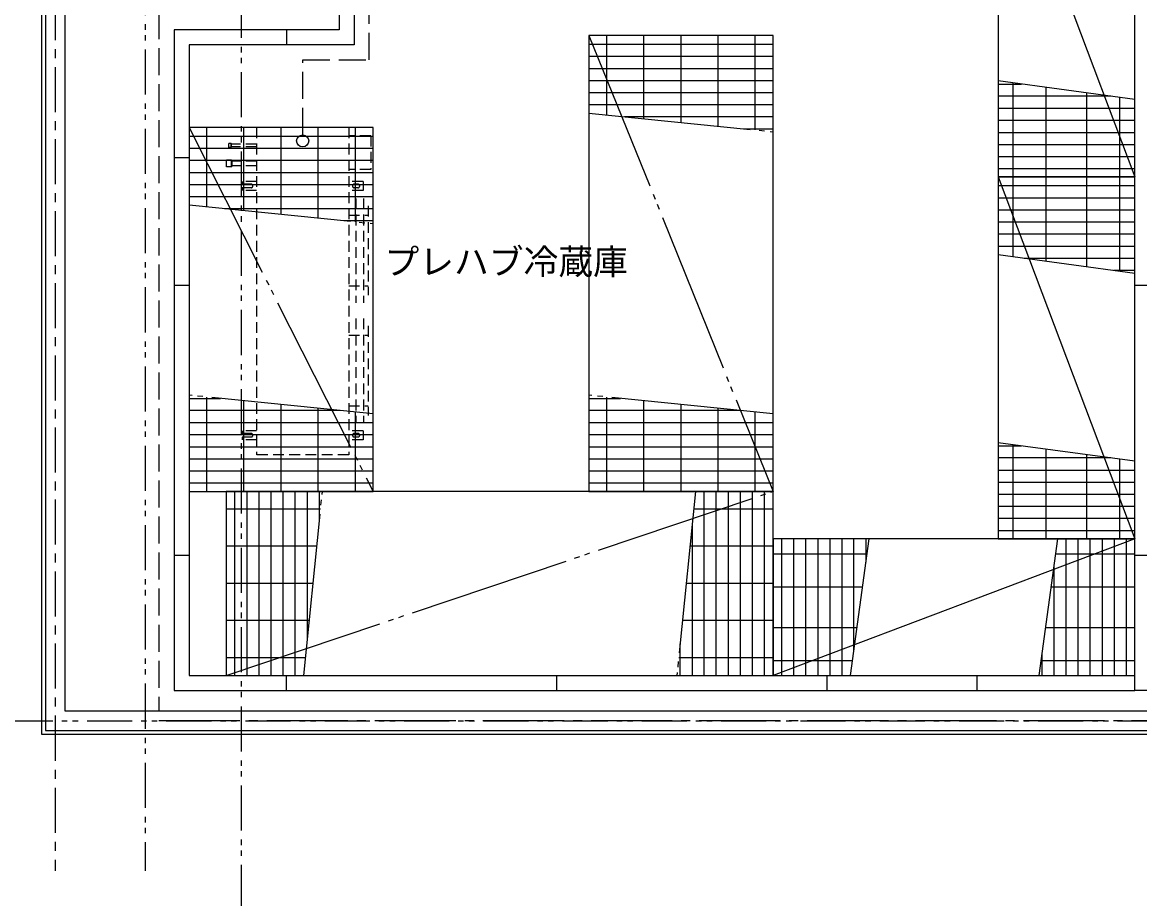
# Model space of a CAD drawing. Units: millimetres at full size. Extents: x -12803 to 120774, y -9413 to 101127.
# Drawn here: x 84545 to 88266, y 8204 to 11122 of the extents above; entities that cross this region are included whole.
import ezdxf
from ezdxf.enums import TextEntityAlignment as Align

# ---------------------------------------------------------------- set-up
doc = ezdxf.new("R2010")
doc.units = ezdxf.units.MM
doc.header["$LTSCALE"] = 30
for name, pattern in [('CHAIN1', [8, 5, -1, 1, -1]), ('CHAIN2', [12, 9, -1, 1, -1]), ('DASHED1', [1.8, 1.2, -0.6]), ('DASHED3', [4, 3, -1]), ('DOUBLE_CHAIN1', [8.8, 5, -1, 0.6, -0.6, 0.6, -1]), ('LONG_DOUBLE_CHAIN', [21.8, 18, -1, 0.6, -0.6, 0.6, -1])]:
    doc.linetypes.add(name, pattern=pattern)
doc.layers.add('0-0_NoName', color=7, linetype='Continuous')
doc.layers.add('2-E_AIHO12-部屋名', color=7, linetype='Continuous')
for name, color, linetype, lineweight in [('0-4_AIHO33-厨房機器隠れ線', 7, 'DASHED1', 15), ('0-5_AIHO47-厨房機器アウトライン', 7, 'Continuous', 15), ('0-6_AIHO30-厨房機器LL', 7, 'Continuous', 15), ('0-E_AIHO48-厨房機器既設品', 7, 'Continuous', 15), ('1-1_AIHO20-排水溝', 7, 'Continuous', 15), ('2-0_通芯', 7, 'DOUBLE_CHAIN1', 15), ('2-2_間仕切り芯', 7, 'DOUBLE_CHAIN1', 15), ('2-3_間仕切り', 7, 'Continuous', 15), ('2-C_厨房', 7, 'DASHED3', 15), ('3-2_AIHO08-壁芯', 7, 'CHAIN2', 15), ('3-3_AIHO30-厨房機器', 7, 'Continuous', 15), ('3-5_AIHO57-排水立上げ', 7, 'Continuous', 15), ('3-7_AIHO32-厨房機器補助線', 7, 'LONG_DOUBLE_CHAIN', 15)]:
    doc.layers.add(name, color=color, linetype=linetype, lineweight=lineweight)
doc.styles.add('ＭＳ ゴシック', font='')
doc.styles.get('ＭＳ ゴシック').set_extended_font_data('MS Gothic')

# ---------------------------------------------------------------- blocks, each defined once
blk = doc.blocks.new('グループ部品-732')
at = {"layer": '0-4_AIHO33-厨房機器隠れ線'}
for p, q in [((85325.36, 10772.41), (85325.36, 9682.41)), ((85632.36, 10772.41), (85325.36, 10772.41)), ((85325.36, 10772.41), (85325.36, 9682.41)), ((85632.36, 10772.41), (85325.36, 10772.41)), ((85632.36, 10772.41), (85632.36, 9682.41)), ((85632.36, 10772.41), (85632.36, 9682.41)), ((85240.36, 10719.17), (85233.36, 10719.17)), ((85233.36, 10705.65), (85233.36, 10719.17)), ((85242.36, 10717.17), (85240.36, 10719.17)), ((85240.36, 10705.65), (85240.36, 10719.17)), ((85242.36, 10707.65), (85242.36, 10717.17)), ((85325.36, 10717.17), (85242.36, 10717.17)), ((85705.36, 10744.91), (85632.36, 10744.91)), ((85705.36, 10744.91), (85705.36, 10631.91)), ((85240.36, 10705.65), (85233.36, 10705.65)), ((85240.36, 10705.65), (85242.36, 10707.65)), ((85325.36, 10707.65), (85242.36, 10707.65)), ((85241.36, 10663.35), (85225.36, 10663.35)), ((85225.36, 10641.47), (85225.36, 10663.35)), ((85241.36, 10663.35), (85244.36, 10660.35)), ((85241.36, 10641.47), (85241.36, 10663.35)), ((85241.36, 10641.47), (85244.36, 10644.47)), ((85244.36, 10644.47), (85244.36, 10660.35)), ((85325.36, 10660.35), (85244.36, 10660.35)), ((85325.36, 10644.47), (85244.36, 10644.47)), ((85241.36, 10641.47), (85225.36, 10641.47)), ((85705.36, 10631.91), (85632.36, 10631.91)), ((85277.86, 10592.41), (85277.86, 10583.41)), ((85325.36, 10592.41), (85277.86, 10592.41)), ((85306.86, 10583.41), (85277.86, 10583.41)), ((85277.86, 10571.41), (85277.86, 10562.41)), ((85306.86, 10571.41), (85277.86, 10571.41)), ((85679.86, 10592.41), (85632.36, 10592.41)), ((85662.86, 10583.41), (85650.86, 10583.41)), ((85662.86, 10571.41), (85650.86, 10571.41)), ((85679.86, 10592.41), (85679.86, 10562.41)), ((85325.36, 10562.41), (85277.86, 10562.41)), ((85679.86, 10562.41), (85632.36, 10562.41)), ((85655.86, 10536.06), (85655.86, 10188.76)), ((85681.86, 10536.06), (85681.86, 10188.76)), ((85697.16, 10511.41), (85697.16, 10213.41)), ((85632.36, 10480.12), (85697.16, 10480.12)), ((85632.36, 10244.7), (85697.16, 10244.7)), ((85655.86, 10136.06), (85655.86, 9788.76)), ((85681.86, 10136.06), (85681.86, 9788.76)), ((85697.16, 10111.41), (85697.16, 9813.41)), ((85632.36, 10080.12), (85697.16, 10080.12)), ((85632.36, 9844.7), (85697.16, 9844.7)), ((85277.86, 9762.41), (85277.86, 9753.41)), ((85325.36, 9762.41), (85277.86, 9762.41)), ((85306.86, 9753.41), (85277.86, 9753.41)), ((85679.86, 9762.41), (85632.36, 9762.41)), ((85662.86, 9753.41), (85650.86, 9753.41)), ((85277.86, 9741.41), (85277.86, 9732.41)), ((85306.86, 9741.41), (85277.86, 9741.41)), ((85325.36, 9732.41), (85277.86, 9732.41)), ((85662.86, 9741.41), (85650.86, 9741.41)), ((85632.36, 9682.41), (85325.36, 9682.41)), ((85632.36, 9682.41), (85325.36, 9682.41))]:
    blk.add_line(p, q, dxfattribs=at)
blk.add_lwpolyline([(85679.86, 9762.41), (85679.86, 9732.41), (85632.36, 9732.41)], dxfattribs=at)
for centre, start, end in [((85306.86, 10577.41), 270, 90), ((85650.86, 10577.41), 90, 270), ((85662.86, 10577.41), 270, 90), ((85306.86, 9747.41), 270, 90), ((85650.86, 9747.41), 90, 270), ((85662.86, 9747.41), 270, 90)]:
    blk.add_arc(centre, 6, start, end, dxfattribs=at)
at = {"layer": '0-5_AIHO47-厨房機器アウトライン'}
for p, q in [((86432.36, 11078.41), (86432.36, 9560.41)), ((87045.36, 11078.41), (86432.36, 11078.41)), ((87045.36, 9560.41), (87045.36, 11078.41)), ((85100.36, 10772.41), (85100.36, 9560.41)), ((85713.36, 10772.41), (85100.36, 10772.41)), ((85713.36, 9560.41), (85713.36, 10772.41)), ((85100.36, 9560.41), (85713.36, 9560.41)), ((85224.36, 9560.41), (85224.36, 8947.41)), ((87045.36, 9560.41), (85224.36, 9560.41)), ((86432.36, 9560.41), (87045.36, 9560.41)), ((87045.36, 8947.41), (87045.36, 9560.41)), ((85224.36, 8947.41), (87045.36, 8947.41))]:
    blk.add_line(p, q, dxfattribs=at)
at = {"layer": '0-6_AIHO30-厨房機器LL'}
for p, q in [((86491.36, 10814.26), (86491.36, 11078.41)), ((86615.11, 10801.76), (86615.11, 11078.41)), ((86738.86, 10789.26), (86738.86, 11078.41)), ((86862.61, 10776.76), (86862.61, 11078.41)), ((86986.36, 10764.26), (86986.36, 11078.41)), ((86432.36, 11049.48), (87045.36, 11049.48)), ((86432.36, 11009.28), (87045.36, 11009.28)), ((86432.36, 10969.08), (87045.36, 10969.08)), ((86432.36, 10928.88), (87045.36, 10928.88)), ((86432.36, 10888.68), (87045.36, 10888.68)), ((86432.36, 10848.48), (87045.36, 10848.48)), ((86550.53, 10808.28), (87045.36, 10808.28)), ((85159.36, 10508.26), (85159.36, 10772.41)), ((85283.11, 10495.76), (85283.11, 10772.41)), ((85406.86, 10483.26), (85406.86, 10772.41)), ((85530.61, 10470.76), (85530.61, 10772.41)), ((85654.36, 10458.26), (85654.36, 10772.41)), ((86948.51, 10768.08), (87045.36, 10768.08)), ((85100.36, 10743.48), (85713.36, 10743.48)), ((85100.36, 10703.28), (85713.36, 10703.28)), ((85100.36, 10663.08), (85713.36, 10663.08)), ((85100.36, 10622.88), (85713.36, 10622.88)), ((85100.36, 10582.68), (85713.36, 10582.68)), ((85100.36, 10542.48), (85713.36, 10542.48)), ((85218.53, 10502.28), (85713.36, 10502.28)), ((85616.51, 10462.08), (85713.36, 10462.08)), ((85100.36, 9869.88), (85205.66, 9869.88)), ((85159.36, 9560.41), (85159.36, 9874.56)), ((85283.11, 9560.41), (85283.11, 9862.06)), ((86432.36, 9869.88), (86537.66, 9869.88)), ((86491.36, 9560.41), (86491.36, 9874.56)), ((86615.11, 9560.41), (86615.11, 9862.06)), ((85603.64, 9829.68), (85100.36, 9829.68)), ((85406.86, 9560.41), (85406.86, 9849.56)), ((85530.61, 9560.41), (85530.61, 9837.06)), ((85654.36, 9560.41), (85654.36, 9824.56)), ((86935.64, 9829.68), (86432.36, 9829.68)), ((86738.86, 9560.41), (86738.86, 9849.56)), ((86862.61, 9560.41), (86862.61, 9837.06)), ((86986.36, 9560.41), (86986.36, 9824.56)), ((85100.36, 9789.48), (85713.36, 9789.48)), ((86432.36, 9789.48), (87045.36, 9789.48)), ((85100.36, 9749.28), (85713.36, 9749.28)), ((86432.36, 9749.28), (87045.36, 9749.28)), ((85100.36, 9709.08), (85713.36, 9709.08)), ((86432.36, 9709.08), (87045.36, 9709.08)), ((85100.36, 9668.88), (85713.36, 9668.88)), ((86432.36, 9668.88), (87045.36, 9668.88)), ((85100.36, 9628.68), (85713.36, 9628.68)), ((86432.36, 9628.68), (87045.36, 9628.68)), ((85100.36, 9588.48), (85713.36, 9588.48)), ((86432.36, 9588.48), (87045.36, 9588.48)), ((85253.28, 8947.41), (85253.28, 9560.41)), ((85293.48, 8947.41), (85293.48, 9560.41)), ((85333.68, 8947.41), (85333.68, 9560.41)), ((85373.88, 8947.41), (85373.88, 9560.41)), ((85414.08, 8947.41), (85414.08, 9560.41)), ((85454.28, 8947.41), (85454.28, 9560.41)), ((85494.48, 9065.58), (85494.48, 9560.41)), ((85534.68, 9463.57), (85534.68, 9560.41)), ((86816.28, 8947.41), (86816.28, 9560.41)), ((86856.48, 8947.41), (86856.48, 9560.41)), ((86896.68, 8947.41), (86896.68, 9560.41)), ((86936.88, 8947.41), (86936.88, 9560.41)), ((86977.08, 8947.41), (86977.08, 9560.41)), ((87017.28, 8947.41), (87017.28, 9560.41)), ((85538.51, 9501.41), (85224.36, 9501.41)), ((87045.36, 9501.41), (86781.21, 9501.41)), ((86776.08, 9450.7), (86776.08, 8947.41)), ((85526.01, 9377.66), (85224.36, 9377.66)), ((87045.36, 9377.66), (86768.71, 9377.66)), ((85513.51, 9253.91), (85224.36, 9253.91)), ((87045.36, 9253.91), (86756.21, 9253.91)), ((85501.01, 9130.16), (85224.36, 9130.16)), ((87045.36, 9130.16), (86743.71, 9130.16)), ((86735.88, 8947.41), (86735.88, 9052.71)), ((85488.51, 9006.41), (85224.36, 9006.41)), ((87045.36, 9006.41), (86731.21, 9006.41))]:
    blk.add_line(p, q, dxfattribs=at)
at = {"layer": '0-E_AIHO48-厨房機器既設品'}
for p, q in [((87795.36, 11812.41), (87795.36, 10607.41)), ((87795.36, 11812.41), (88250.36, 10607.41)), ((88250.36, 10607.41), (88250.36, 11812.41)), ((88250.36, 10607.41), (88250.36, 11812.41)), ((88250.36, 10865.6), (87795.36, 10927.52)), ((87795.36, 10916.88), (87872.66, 10916.88)), ((87845.36, 10607.41), (87845.36, 10920.64)), ((87955.36, 10607.41), (87955.36, 10905.5)), ((88169.82, 10876.68), (87795.36, 10876.68)), ((88090.36, 10607.41), (88090.36, 10887.62)), ((88200.36, 10607.41), (88200.36, 10872.48)), ((87795.36, 10836.48), (88250.36, 10836.48)), ((87795.36, 10796.28), (88250.36, 10796.28)), ((87795.36, 10756.08), (88250.36, 10756.08)), ((87795.36, 10715.88), (88250.36, 10715.88)), ((87795.36, 10675.68), (88250.36, 10675.68)), ((87795.36, 10635.48), (88250.36, 10635.48)), ((87795.36, 10607.41), (88250.36, 10607.41)), ((87795.36, 10607.41), (88250.36, 10607.41)), ((87795.36, 10607.41), (87795.36, 9402.41)), ((88250.36, 10607.41), (87795.36, 10607.41)), ((87795.36, 10607.41), (88250.36, 9402.41)), ((88250.36, 10607.41), (87795.36, 10607.41)), ((87845.36, 10342.34), (87845.36, 10607.41)), ((87955.36, 10327.2), (87955.36, 10607.41)), ((88090.36, 10309.32), (88090.36, 10607.41)), ((88200.36, 10294.18), (88200.36, 10607.41)), ((88250.36, 9402.41), (88250.36, 10607.41)), ((88250.36, 9402.41), (88250.36, 10607.41)), ((87795.36, 10578.48), (88250.36, 10578.48)), ((87795.36, 10538.28), (88250.36, 10538.28)), ((87795.36, 10498.08), (88250.36, 10498.08)), ((87795.36, 10457.88), (88250.36, 10457.88)), ((87795.36, 10417.68), (88250.36, 10417.68)), ((87795.36, 10377.48), (88250.36, 10377.48)), ((87795.36, 10349.22), (88250.36, 10287.3)), ((87882.11, 10337.28), (88250.36, 10337.28)), ((88179.26, 10297.08), (88250.36, 10297.08)), ((88250.36, 9660.6), (87795.36, 9722.52)), ((87795.36, 9711.88), (87872.66, 9711.88)), ((87845.36, 9402.41), (87845.36, 9715.64)), ((87955.36, 9402.41), (87955.36, 9700.5)), ((88090.36, 9402.41), (88090.36, 9682.62)), ((88169.82, 9671.68), (87795.36, 9671.68)), ((88200.36, 9402.41), (88200.36, 9667.48)), ((87795.36, 9631.48), (88250.36, 9631.48)), ((87795.36, 9591.28), (88250.36, 9591.28)), ((87795.36, 9551.08), (88250.36, 9551.08)), ((87795.36, 9510.88), (88250.36, 9510.88)), ((87795.36, 9470.68), (88250.36, 9470.68)), ((87795.36, 9430.48), (88250.36, 9430.48)), ((88250.36, 9402.41), (87045.36, 9402.41)), ((87045.36, 9402.41), (87045.36, 8947.41)), ((88250.36, 9402.41), (87045.36, 8947.41)), ((87045.36, 9402.41), (87045.36, 8947.41)), ((87073.43, 9402.41), (87073.43, 8947.41)), ((87113.63, 9402.41), (87113.63, 8947.41)), ((87153.83, 9402.41), (87153.83, 8947.41)), ((87194.03, 9402.41), (87194.03, 8947.41)), ((87234.23, 9402.41), (87234.23, 8947.41)), ((87274.43, 9402.41), (87274.43, 8947.41)), ((87303.55, 8947.41), (87365.47, 9402.41)), ((87314.63, 9027.95), (87314.63, 9402.41)), ((87354.83, 9402.41), (87354.83, 9325.11)), ((87795.36, 9402.41), (88250.36, 9402.41)), ((87795.36, 9402.41), (88250.36, 9402.41)), ((87992.17, 9402.41), (87930.25, 8947.41)), ((88020.43, 9402.41), (88020.43, 8947.41)), ((88060.63, 9402.41), (88060.63, 8947.41)), ((88100.83, 9402.41), (88100.83, 8947.41)), ((88141.03, 9402.41), (88141.03, 8947.41)), ((88181.23, 9402.41), (88181.23, 8947.41)), ((88221.43, 9402.41), (88221.43, 8947.41)), ((88250.36, 8947.41), (88250.36, 9402.41)), ((88250.36, 8947.41), (88250.36, 9402.41)), ((87045.36, 9352.41), (87358.59, 9352.41)), ((87985.29, 9352.41), (88250.36, 9352.41)), ((87980.23, 9315.66), (87980.23, 8947.41)), ((87045.36, 9242.41), (87343.45, 9242.41)), ((87970.15, 9242.41), (88250.36, 9242.41)), ((87045.36, 9107.41), (87325.56, 9107.41)), ((87952.26, 9107.41), (88250.36, 9107.41)), ((87940.03, 9018.5), (87940.03, 8947.41)), ((87045.36, 8997.41), (87310.43, 8997.41)), ((87937.13, 8997.41), (88250.36, 8997.41)), ((87045.36, 8947.41), (88250.36, 8947.41)), ((87045.36, 8947.41), (88250.36, 8947.41))]:
    blk.add_line(p, q, dxfattribs=at)
at = {"layer": '1-1_AIHO20-排水溝'}
for points in [[(86275.36, 11922.41), (85600.36, 11922.41), (85600.36, 11097.41), (85050.36, 11097.41), (85050.36, 8897.41), (88250.36, 8897.41)], [(90250.36, 11922.41), (90750.36, 11922.41), (90750.36, 11097.41), (91530.36, 11097.41), (91530.36, 8897.41), (88250.36, 8897.41)]]:
    blk.add_lwpolyline(points, dxfattribs=at)
at = {"layer": '2-2_間仕切り芯'}
for p, q in [((84954.36, 20799.98), (84954.36, 8296.99)), ((83968.72, 8796.41), (114317.38, 8796.41))]:
    blk.add_line(p, q, dxfattribs=at)
at = {"layer": '2-2_間仕切り芯', "linetype": 'CHAIN1'}
blk.add_line((84654.36, 13373.41), (84654.36, 8296.99), dxfattribs=at)
at = {"layer": '2-3_間仕切り'}
for p, q in [((84609.36, 13251.41), (84609.36, 8751.41)), ((84621.86, 13263.91), (84621.86, 8763.91)), ((84686.86, 13263.91), (84686.86, 8828.91)), ((84686.86, 8828.91), (93094.36, 8828.91)), ((84609.36, 8751.41), (93744.36, 8751.41)), ((84621.86, 8763.91), (93744.36, 8763.91))]:
    blk.add_line(p, q, dxfattribs=at)
at = {"layer": '2-C_厨房'}
blk.add_line((84999.36, 11276.41), (84999.36, 8828.91), dxfattribs=at)
at = {"layer": '3-2_AIHO08-壁芯'}
blk.add_line((113349.36, 8796.41), (84974.36, 8796.41), dxfattribs=at)
at = {"layer": '3-3_AIHO30-厨房機器'}
for p, q in [((85425.36, 11097.41), (85425.36, 11047.41)), ((86432.36, 11078.41), (86432.36, 9560.41)), ((87045.36, 11078.41), (86432.36, 11078.41)), ((87045.36, 9560.41), (87045.36, 11078.41)), ((85100.36, 10772.41), (85100.36, 9560.41)), ((85713.36, 10772.41), (85100.36, 10772.41)), ((85713.36, 9560.41), (85713.36, 10772.41)), ((85050.36, 10672.41), (85100.36, 10672.41)), ((85050.36, 10247.41), (85100.36, 10247.41)), ((88250.36, 10247.41), (88350.36, 10247.41)), ((85100.36, 9560.41), (85713.36, 9560.41)), ((85224.36, 9560.41), (85224.36, 8947.41)), ((87045.36, 9560.41), (85224.36, 9560.41)), ((86432.36, 9560.41), (87045.36, 9560.41)), ((87045.36, 8947.41), (87045.36, 9560.41)), ((85050.36, 9347.41), (85100.36, 9347.41)), ((88250.36, 9347.41), (88350.36, 9347.41)), ((85224.36, 8947.41), (87045.36, 8947.41)), ((85425.36, 8897.41), (85425.36, 8947.41)), ((86325.36, 8897.41), (86325.36, 8947.41)), ((87225.36, 8897.41), (87225.36, 8947.41)), ((87725.36, 8897.41), (87725.36, 8947.41))]:
    blk.add_line(p, q, dxfattribs=at)
for points in [[(88250.36, 11922.41), (85600.36, 11922.41), (85600.36, 11097.41), (85050.36, 11097.41), (85050.36, 8897.41), (88250.36, 8897.41)], [(86224.86, 11872.41), (85650.36, 11872.41), (85650.36, 11047.41), (85100.36, 11047.41), (85100.36, 8947.41), (88250.36, 8947.41)]]:
    blk.add_lwpolyline(points, dxfattribs=at)
blk.add_lwpolyline([(88250.36, 11922.41), (90750.36, 11922.41), (90750.36, 11097.41), (91530.36, 11097.41), (91530.36, 8897.41), (88250.36, 8897.41)], close=True, dxfattribs=at)
at = {"layer": '3-5_AIHO57-排水立上げ', "linetype": 'DASHED3'}
blk.add_line((85478.86, 10747.41), (85478.86, 10997.41), dxfattribs=at)
blk.add_lwpolyline([(85478.86, 10997.41), (85700.36, 10997.41), (85700.36, 11822.41), (85950.6, 11822.41)], dxfattribs=at)
at = {"layer": '3-5_AIHO57-排水立上げ'}
blk.add_circle((85478.86, 10727.41), 20, dxfattribs=at)
at = {"layer": '3-7_AIHO32-厨房機器補助線'}
for p, q in [((86432.36, 11078.41), (87045.36, 9560.41)), ((86432.36, 10820.22), (87045.36, 10758.3)), ((85100.36, 10772.41), (85713.36, 9560.41)), ((85100.36, 10514.22), (85713.36, 10452.3)), ((85713.36, 9818.6), (85100.36, 9880.52)), ((87045.36, 9818.6), (86432.36, 9880.52)), ((85224.36, 8947.41), (87045.36, 9560.41)), ((85482.55, 8947.41), (85544.47, 9560.41)), ((86787.17, 9560.41), (86725.25, 8947.41))]:
    blk.add_line(p, q, dxfattribs=at)
at = {"layer": '2-E_AIHO12-部屋名', "style": 'ＭＳ ゴシック'}
blk.add_text('プレハブ冷蔵庫', height=84.92, dxfattribs=at).set_placement((85751.22, 10257.5), align=Align.BOTTOM_LEFT)
blk = doc.blocks.new('グループ部品-763')
at = {"layer": '0-4_AIHO33-厨房機器隠れ線'}
for p, q in [((85325.36, 10772.41), (85325.36, 9682.41)), ((85632.36, 10772.41), (85325.36, 10772.41)), ((85325.36, 10772.41), (85325.36, 9682.41)), ((85632.36, 10772.41), (85325.36, 10772.41)), ((85632.36, 10772.41), (85632.36, 9682.41)), ((85632.36, 10772.41), (85632.36, 9682.41)), ((85240.36, 10719.17), (85233.36, 10719.17)), ((85233.36, 10705.65), (85233.36, 10719.17)), ((85242.36, 10717.17), (85240.36, 10719.17)), ((85240.36, 10705.65), (85240.36, 10719.17)), ((85242.36, 10707.65), (85242.36, 10717.17)), ((85325.36, 10717.17), (85242.36, 10717.17)), ((85705.36, 10744.91), (85632.36, 10744.91)), ((85705.36, 10744.91), (85705.36, 10631.91)), ((85240.36, 10705.65), (85233.36, 10705.65)), ((85240.36, 10705.65), (85242.36, 10707.65)), ((85325.36, 10707.65), (85242.36, 10707.65)), ((85241.36, 10663.35), (85225.36, 10663.35)), ((85225.36, 10641.47), (85225.36, 10663.35)), ((85241.36, 10663.35), (85244.36, 10660.35)), ((85241.36, 10641.47), (85241.36, 10663.35)), ((85241.36, 10641.47), (85244.36, 10644.47)), ((85244.36, 10644.47), (85244.36, 10660.35)), ((85325.36, 10660.35), (85244.36, 10660.35)), ((85325.36, 10644.47), (85244.36, 10644.47)), ((85241.36, 10641.47), (85225.36, 10641.47)), ((85705.36, 10631.91), (85632.36, 10631.91)), ((85277.86, 10592.41), (85277.86, 10583.41)), ((85325.36, 10592.41), (85277.86, 10592.41)), ((85306.86, 10583.41), (85277.86, 10583.41)), ((85277.86, 10571.41), (85277.86, 10562.41)), ((85306.86, 10571.41), (85277.86, 10571.41)), ((85679.86, 10592.41), (85632.36, 10592.41)), ((85662.86, 10583.41), (85650.86, 10583.41)), ((85662.86, 10571.41), (85650.86, 10571.41)), ((85679.86, 10592.41), (85679.86, 10562.41)), ((85325.36, 10562.41), (85277.86, 10562.41)), ((85679.86, 10562.41), (85632.36, 10562.41)), ((85655.86, 10536.06), (85655.86, 10188.76)), ((85681.86, 10536.06), (85681.86, 10188.76)), ((85697.16, 10511.41), (85697.16, 10213.41)), ((85632.36, 10480.12), (85697.16, 10480.12)), ((85632.36, 10244.7), (85697.16, 10244.7)), ((85655.86, 10136.06), (85655.86, 9788.76)), ((85681.86, 10136.06), (85681.86, 9788.76)), ((85697.16, 10111.41), (85697.16, 9813.41)), ((85632.36, 10080.12), (85697.16, 10080.12)), ((85632.36, 9844.7), (85697.16, 9844.7)), ((85277.86, 9762.41), (85277.86, 9753.41)), ((85325.36, 9762.41), (85277.86, 9762.41)), ((85306.86, 9753.41), (85277.86, 9753.41)), ((85679.86, 9762.41), (85632.36, 9762.41)), ((85662.86, 9753.41), (85650.86, 9753.41)), ((85277.86, 9741.41), (85277.86, 9732.41)), ((85306.86, 9741.41), (85277.86, 9741.41)), ((85325.36, 9732.41), (85277.86, 9732.41)), ((85662.86, 9741.41), (85650.86, 9741.41)), ((85632.36, 9682.41), (85325.36, 9682.41)), ((85632.36, 9682.41), (85325.36, 9682.41))]:
    blk.add_line(p, q, dxfattribs=at)
blk.add_lwpolyline([(85679.86, 9762.41), (85679.86, 9732.41), (85632.36, 9732.41)], dxfattribs=at)
for centre, start, end in [((85306.86, 10577.41), 270, 90), ((85650.86, 10577.41), 90, 270), ((85662.86, 10577.41), 270, 90), ((85306.86, 9747.41), 270, 90), ((85650.86, 9747.41), 90, 270), ((85662.86, 9747.41), 270, 90)]:
    blk.add_arc(centre, 6, start, end, dxfattribs=at)
at = {"layer": '0-5_AIHO47-厨房機器アウトライン'}
for p, q in [((86432.36, 11078.41), (86432.36, 9560.41)), ((87045.36, 11078.41), (86432.36, 11078.41)), ((87045.36, 9560.41), (87045.36, 11078.41)), ((85100.36, 10772.41), (85100.36, 9560.41)), ((85713.36, 10772.41), (85100.36, 10772.41)), ((85713.36, 9560.41), (85713.36, 10772.41)), ((85100.36, 9560.41), (85713.36, 9560.41)), ((85224.36, 9560.41), (85224.36, 8947.41)), ((87045.36, 9560.41), (85224.36, 9560.41)), ((86432.36, 9560.41), (87045.36, 9560.41)), ((87045.36, 8947.41), (87045.36, 9560.41)), ((85224.36, 8947.41), (87045.36, 8947.41))]:
    blk.add_line(p, q, dxfattribs=at)
at = {"layer": '0-6_AIHO30-厨房機器LL'}
for p, q in [((86491.36, 10814.26), (86491.36, 11078.41)), ((86615.11, 10801.76), (86615.11, 11078.41)), ((86738.86, 10789.26), (86738.86, 11078.41)), ((86862.61, 10776.76), (86862.61, 11078.41)), ((86986.36, 10764.26), (86986.36, 11078.41)), ((86432.36, 11049.48), (87045.36, 11049.48)), ((86432.36, 11009.28), (87045.36, 11009.28)), ((86432.36, 10969.08), (87045.36, 10969.08)), ((86432.36, 10928.88), (87045.36, 10928.88)), ((86432.36, 10888.68), (87045.36, 10888.68)), ((86432.36, 10848.48), (87045.36, 10848.48)), ((86550.53, 10808.28), (87045.36, 10808.28)), ((85159.36, 10508.26), (85159.36, 10772.41)), ((85283.11, 10495.76), (85283.11, 10772.41)), ((85406.86, 10483.26), (85406.86, 10772.41)), ((85530.61, 10470.76), (85530.61, 10772.41)), ((85654.36, 10458.26), (85654.36, 10772.41)), ((86948.51, 10768.08), (87045.36, 10768.08)), ((85100.36, 10743.48), (85713.36, 10743.48)), ((85100.36, 10703.28), (85713.36, 10703.28)), ((85100.36, 10663.08), (85713.36, 10663.08)), ((85100.36, 10622.88), (85713.36, 10622.88)), ((85100.36, 10582.68), (85713.36, 10582.68)), ((85100.36, 10542.48), (85713.36, 10542.48)), ((85218.53, 10502.28), (85713.36, 10502.28)), ((85616.51, 10462.08), (85713.36, 10462.08)), ((85100.36, 9869.88), (85205.66, 9869.88)), ((85159.36, 9560.41), (85159.36, 9874.56)), ((85283.11, 9560.41), (85283.11, 9862.06)), ((86432.36, 9869.88), (86537.66, 9869.88)), ((86491.36, 9560.41), (86491.36, 9874.56)), ((86615.11, 9560.41), (86615.11, 9862.06)), ((85603.64, 9829.68), (85100.36, 9829.68)), ((85406.86, 9560.41), (85406.86, 9849.56)), ((85530.61, 9560.41), (85530.61, 9837.06)), ((85654.36, 9560.41), (85654.36, 9824.56)), ((86935.64, 9829.68), (86432.36, 9829.68)), ((86738.86, 9560.41), (86738.86, 9849.56)), ((86862.61, 9560.41), (86862.61, 9837.06)), ((86986.36, 9560.41), (86986.36, 9824.56)), ((85100.36, 9789.48), (85713.36, 9789.48)), ((86432.36, 9789.48), (87045.36, 9789.48)), ((85100.36, 9749.28), (85713.36, 9749.28)), ((86432.36, 9749.28), (87045.36, 9749.28)), ((85100.36, 9709.08), (85713.36, 9709.08)), ((86432.36, 9709.08), (87045.36, 9709.08)), ((85100.36, 9668.88), (85713.36, 9668.88)), ((86432.36, 9668.88), (87045.36, 9668.88)), ((85100.36, 9628.68), (85713.36, 9628.68)), ((86432.36, 9628.68), (87045.36, 9628.68)), ((85100.36, 9588.48), (85713.36, 9588.48)), ((86432.36, 9588.48), (87045.36, 9588.48)), ((85253.28, 8947.41), (85253.28, 9560.41)), ((85293.48, 8947.41), (85293.48, 9560.41)), ((85333.68, 8947.41), (85333.68, 9560.41)), ((85373.88, 8947.41), (85373.88, 9560.41)), ((85414.08, 8947.41), (85414.08, 9560.41)), ((85454.28, 8947.41), (85454.28, 9560.41)), ((85494.48, 9065.58), (85494.48, 9560.41)), ((85534.68, 9463.57), (85534.68, 9560.41)), ((86816.28, 8947.41), (86816.28, 9560.41)), ((86856.48, 8947.41), (86856.48, 9560.41)), ((86896.68, 8947.41), (86896.68, 9560.41)), ((86936.88, 8947.41), (86936.88, 9560.41)), ((86977.08, 8947.41), (86977.08, 9560.41)), ((87017.28, 8947.41), (87017.28, 9560.41)), ((85538.51, 9501.41), (85224.36, 9501.41)), ((87045.36, 9501.41), (86781.21, 9501.41)), ((86776.08, 9450.7), (86776.08, 8947.41)), ((85526.01, 9377.66), (85224.36, 9377.66)), ((87045.36, 9377.66), (86768.71, 9377.66)), ((85513.51, 9253.91), (85224.36, 9253.91)), ((87045.36, 9253.91), (86756.21, 9253.91)), ((85501.01, 9130.16), (85224.36, 9130.16)), ((87045.36, 9130.16), (86743.71, 9130.16)), ((86735.88, 8947.41), (86735.88, 9052.71)), ((85488.51, 9006.41), (85224.36, 9006.41)), ((87045.36, 9006.41), (86731.21, 9006.41))]:
    blk.add_line(p, q, dxfattribs=at)
at = {"layer": '0-E_AIHO48-厨房機器既設品'}
for p, q in [((87795.36, 11812.41), (87795.36, 10607.41)), ((87795.36, 11812.41), (88250.36, 10607.41)), ((88250.36, 10607.41), (88250.36, 11812.41)), ((88250.36, 10607.41), (88250.36, 11812.41)), ((88250.36, 10865.6), (87795.36, 10927.52)), ((87795.36, 10916.88), (87872.66, 10916.88)), ((87845.36, 10607.41), (87845.36, 10920.64)), ((87955.36, 10607.41), (87955.36, 10905.5)), ((88169.82, 10876.68), (87795.36, 10876.68)), ((88090.36, 10607.41), (88090.36, 10887.62)), ((88200.36, 10607.41), (88200.36, 10872.48)), ((87795.36, 10836.48), (88250.36, 10836.48)), ((87795.36, 10796.28), (88250.36, 10796.28)), ((87795.36, 10756.08), (88250.36, 10756.08)), ((87795.36, 10715.88), (88250.36, 10715.88)), ((87795.36, 10675.68), (88250.36, 10675.68)), ((87795.36, 10635.48), (88250.36, 10635.48)), ((87795.36, 10607.41), (88250.36, 10607.41)), ((87795.36, 10607.41), (88250.36, 10607.41)), ((87795.36, 10607.41), (87795.36, 9402.41)), ((88250.36, 10607.41), (87795.36, 10607.41)), ((87795.36, 10607.41), (88250.36, 9402.41)), ((88250.36, 10607.41), (87795.36, 10607.41)), ((87845.36, 10342.34), (87845.36, 10607.41)), ((87955.36, 10327.2), (87955.36, 10607.41)), ((88090.36, 10309.32), (88090.36, 10607.41)), ((88200.36, 10294.18), (88200.36, 10607.41)), ((88250.36, 9402.41), (88250.36, 10607.41)), ((88250.36, 9402.41), (88250.36, 10607.41)), ((87795.36, 10578.48), (88250.36, 10578.48)), ((87795.36, 10538.28), (88250.36, 10538.28)), ((87795.36, 10498.08), (88250.36, 10498.08)), ((87795.36, 10457.88), (88250.36, 10457.88)), ((87795.36, 10417.68), (88250.36, 10417.68)), ((87795.36, 10377.48), (88250.36, 10377.48)), ((87795.36, 10349.22), (88250.36, 10287.3)), ((87882.11, 10337.28), (88250.36, 10337.28)), ((88179.26, 10297.08), (88250.36, 10297.08)), ((88250.36, 9660.6), (87795.36, 9722.52)), ((87795.36, 9711.88), (87872.66, 9711.88)), ((87845.36, 9402.41), (87845.36, 9715.64)), ((87955.36, 9402.41), (87955.36, 9700.5)), ((88090.36, 9402.41), (88090.36, 9682.62)), ((88169.82, 9671.68), (87795.36, 9671.68)), ((88200.36, 9402.41), (88200.36, 9667.48)), ((87795.36, 9631.48), (88250.36, 9631.48)), ((87795.36, 9591.28), (88250.36, 9591.28)), ((87795.36, 9551.08), (88250.36, 9551.08)), ((87795.36, 9510.88), (88250.36, 9510.88)), ((87795.36, 9470.68), (88250.36, 9470.68)), ((87795.36, 9430.48), (88250.36, 9430.48)), ((88250.36, 9402.41), (87045.36, 9402.41)), ((87045.36, 9402.41), (87045.36, 8947.41)), ((88250.36, 9402.41), (87045.36, 8947.41)), ((87045.36, 9402.41), (87045.36, 8947.41)), ((87073.43, 9402.41), (87073.43, 8947.41)), ((87113.63, 9402.41), (87113.63, 8947.41)), ((87153.83, 9402.41), (87153.83, 8947.41)), ((87194.03, 9402.41), (87194.03, 8947.41)), ((87234.23, 9402.41), (87234.23, 8947.41)), ((87274.43, 9402.41), (87274.43, 8947.41)), ((87303.55, 8947.41), (87365.47, 9402.41)), ((87314.63, 9027.95), (87314.63, 9402.41)), ((87354.83, 9402.41), (87354.83, 9325.11)), ((87795.36, 9402.41), (88250.36, 9402.41)), ((87795.36, 9402.41), (88250.36, 9402.41)), ((87992.17, 9402.41), (87930.25, 8947.41)), ((88020.43, 9402.41), (88020.43, 8947.41)), ((88060.63, 9402.41), (88060.63, 8947.41)), ((88100.83, 9402.41), (88100.83, 8947.41)), ((88141.03, 9402.41), (88141.03, 8947.41)), ((88181.23, 9402.41), (88181.23, 8947.41)), ((88221.43, 9402.41), (88221.43, 8947.41)), ((88250.36, 8947.41), (88250.36, 9402.41)), ((88250.36, 8947.41), (88250.36, 9402.41)), ((87045.36, 9352.41), (87358.59, 9352.41)), ((87985.29, 9352.41), (88250.36, 9352.41)), ((87980.23, 9315.66), (87980.23, 8947.41)), ((87045.36, 9242.41), (87343.45, 9242.41)), ((87970.15, 9242.41), (88250.36, 9242.41)), ((87045.36, 9107.41), (87325.56, 9107.41)), ((87952.26, 9107.41), (88250.36, 9107.41)), ((87940.03, 9018.5), (87940.03, 8947.41)), ((87045.36, 8997.41), (87310.43, 8997.41)), ((87937.13, 8997.41), (88250.36, 8997.41)), ((87045.36, 8947.41), (88250.36, 8947.41)), ((87045.36, 8947.41), (88250.36, 8947.41))]:
    blk.add_line(p, q, dxfattribs=at)
at = {"layer": '1-1_AIHO20-排水溝'}
for points in [[(86275.36, 11922.41), (85600.36, 11922.41), (85600.36, 11097.41), (85050.36, 11097.41), (85050.36, 8897.41), (88250.36, 8897.41)], [(90250.36, 11922.41), (90750.36, 11922.41), (90750.36, 11097.41), (91530.36, 11097.41), (91530.36, 8897.41), (88250.36, 8897.41)]]:
    blk.add_lwpolyline(points, dxfattribs=at)
at = {"layer": '2-2_間仕切り芯'}
blk.add_line((84954.36, 20799.98), (84954.36, 8296.99), dxfattribs=at)
at = {"layer": '2-2_間仕切り芯', "linetype": 'CHAIN1'}
blk.add_line((84654.36, 13373.41), (84654.36, 8296.99), dxfattribs=at)
at = {"layer": '3-2_AIHO08-壁芯'}
blk.add_line((113349.36, 8796.41), (84974.36, 8796.41), dxfattribs=at)
at = {"layer": '3-3_AIHO30-厨房機器'}
for p, q in [((85425.36, 11097.41), (85425.36, 11047.41)), ((86432.36, 11078.41), (86432.36, 9560.41)), ((87045.36, 11078.41), (86432.36, 11078.41)), ((87045.36, 9560.41), (87045.36, 11078.41)), ((85100.36, 10772.41), (85100.36, 9560.41)), ((85713.36, 10772.41), (85100.36, 10772.41)), ((85713.36, 9560.41), (85713.36, 10772.41)), ((85050.36, 10672.41), (85100.36, 10672.41)), ((85050.36, 10247.41), (85100.36, 10247.41)), ((88250.36, 10247.41), (88350.36, 10247.41)), ((85100.36, 9560.41), (85713.36, 9560.41)), ((85224.36, 9560.41), (85224.36, 8947.41)), ((87045.36, 9560.41), (85224.36, 9560.41)), ((86432.36, 9560.41), (87045.36, 9560.41)), ((87045.36, 8947.41), (87045.36, 9560.41)), ((85050.36, 9347.41), (85100.36, 9347.41)), ((88250.36, 9347.41), (88350.36, 9347.41)), ((85224.36, 8947.41), (87045.36, 8947.41)), ((85425.36, 8897.41), (85425.36, 8947.41)), ((86325.36, 8897.41), (86325.36, 8947.41)), ((87225.36, 8897.41), (87225.36, 8947.41)), ((87725.36, 8897.41), (87725.36, 8947.41))]:
    blk.add_line(p, q, dxfattribs=at)
for points in [[(88250.36, 11922.41), (85600.36, 11922.41), (85600.36, 11097.41), (85050.36, 11097.41), (85050.36, 8897.41), (88250.36, 8897.41)], [(86224.86, 11872.41), (85650.36, 11872.41), (85650.36, 11047.41), (85100.36, 11047.41), (85100.36, 8947.41), (88250.36, 8947.41)]]:
    blk.add_lwpolyline(points, dxfattribs=at)
blk.add_lwpolyline([(88250.36, 11922.41), (90750.36, 11922.41), (90750.36, 11097.41), (91530.36, 11097.41), (91530.36, 8897.41), (88250.36, 8897.41)], close=True, dxfattribs=at)
at = {"layer": '3-5_AIHO57-排水立上げ', "linetype": 'DASHED3'}
blk.add_line((85478.86, 10747.41), (85478.86, 10997.41), dxfattribs=at)
blk.add_lwpolyline([(85478.86, 10997.41), (85700.36, 10997.41), (85700.36, 11822.41), (85950.6, 11822.41)], dxfattribs=at)
at = {"layer": '3-5_AIHO57-排水立上げ'}
blk.add_circle((85478.86, 10727.41), 20, dxfattribs=at)
at = {"layer": '3-7_AIHO32-厨房機器補助線'}
for p, q in [((86432.36, 11078.41), (87045.36, 9560.41)), ((86432.36, 10820.22), (87045.36, 10758.3)), ((85100.36, 10772.41), (85713.36, 9560.41)), ((85100.36, 10514.22), (85713.36, 10452.3)), ((85713.36, 9818.6), (85100.36, 9880.52)), ((87045.36, 9818.6), (86432.36, 9880.52)), ((85224.36, 8947.41), (87045.36, 9560.41)), ((85482.55, 8947.41), (85544.47, 9560.41)), ((86787.17, 9560.41), (86725.25, 8947.41))]:
    blk.add_line(p, q, dxfattribs=at)

msp = doc.modelspace()

# ---------------------------------------------------------------- linework, layer by layer
at = {"layer": '2-0_通芯'}
msp.add_line((85274.36, 24156.41), (85274.36, 5670.44), dxfattribs=at)

# ---------------------------------------------------------------- block references
at = {"layer": '0-0_NoName'}
for name in ['グループ部品-732', 'グループ部品-763']:
    msp.add_blockref(name, (0, 0), dxfattribs=at)

doc.saveas('drawing.dxf')
